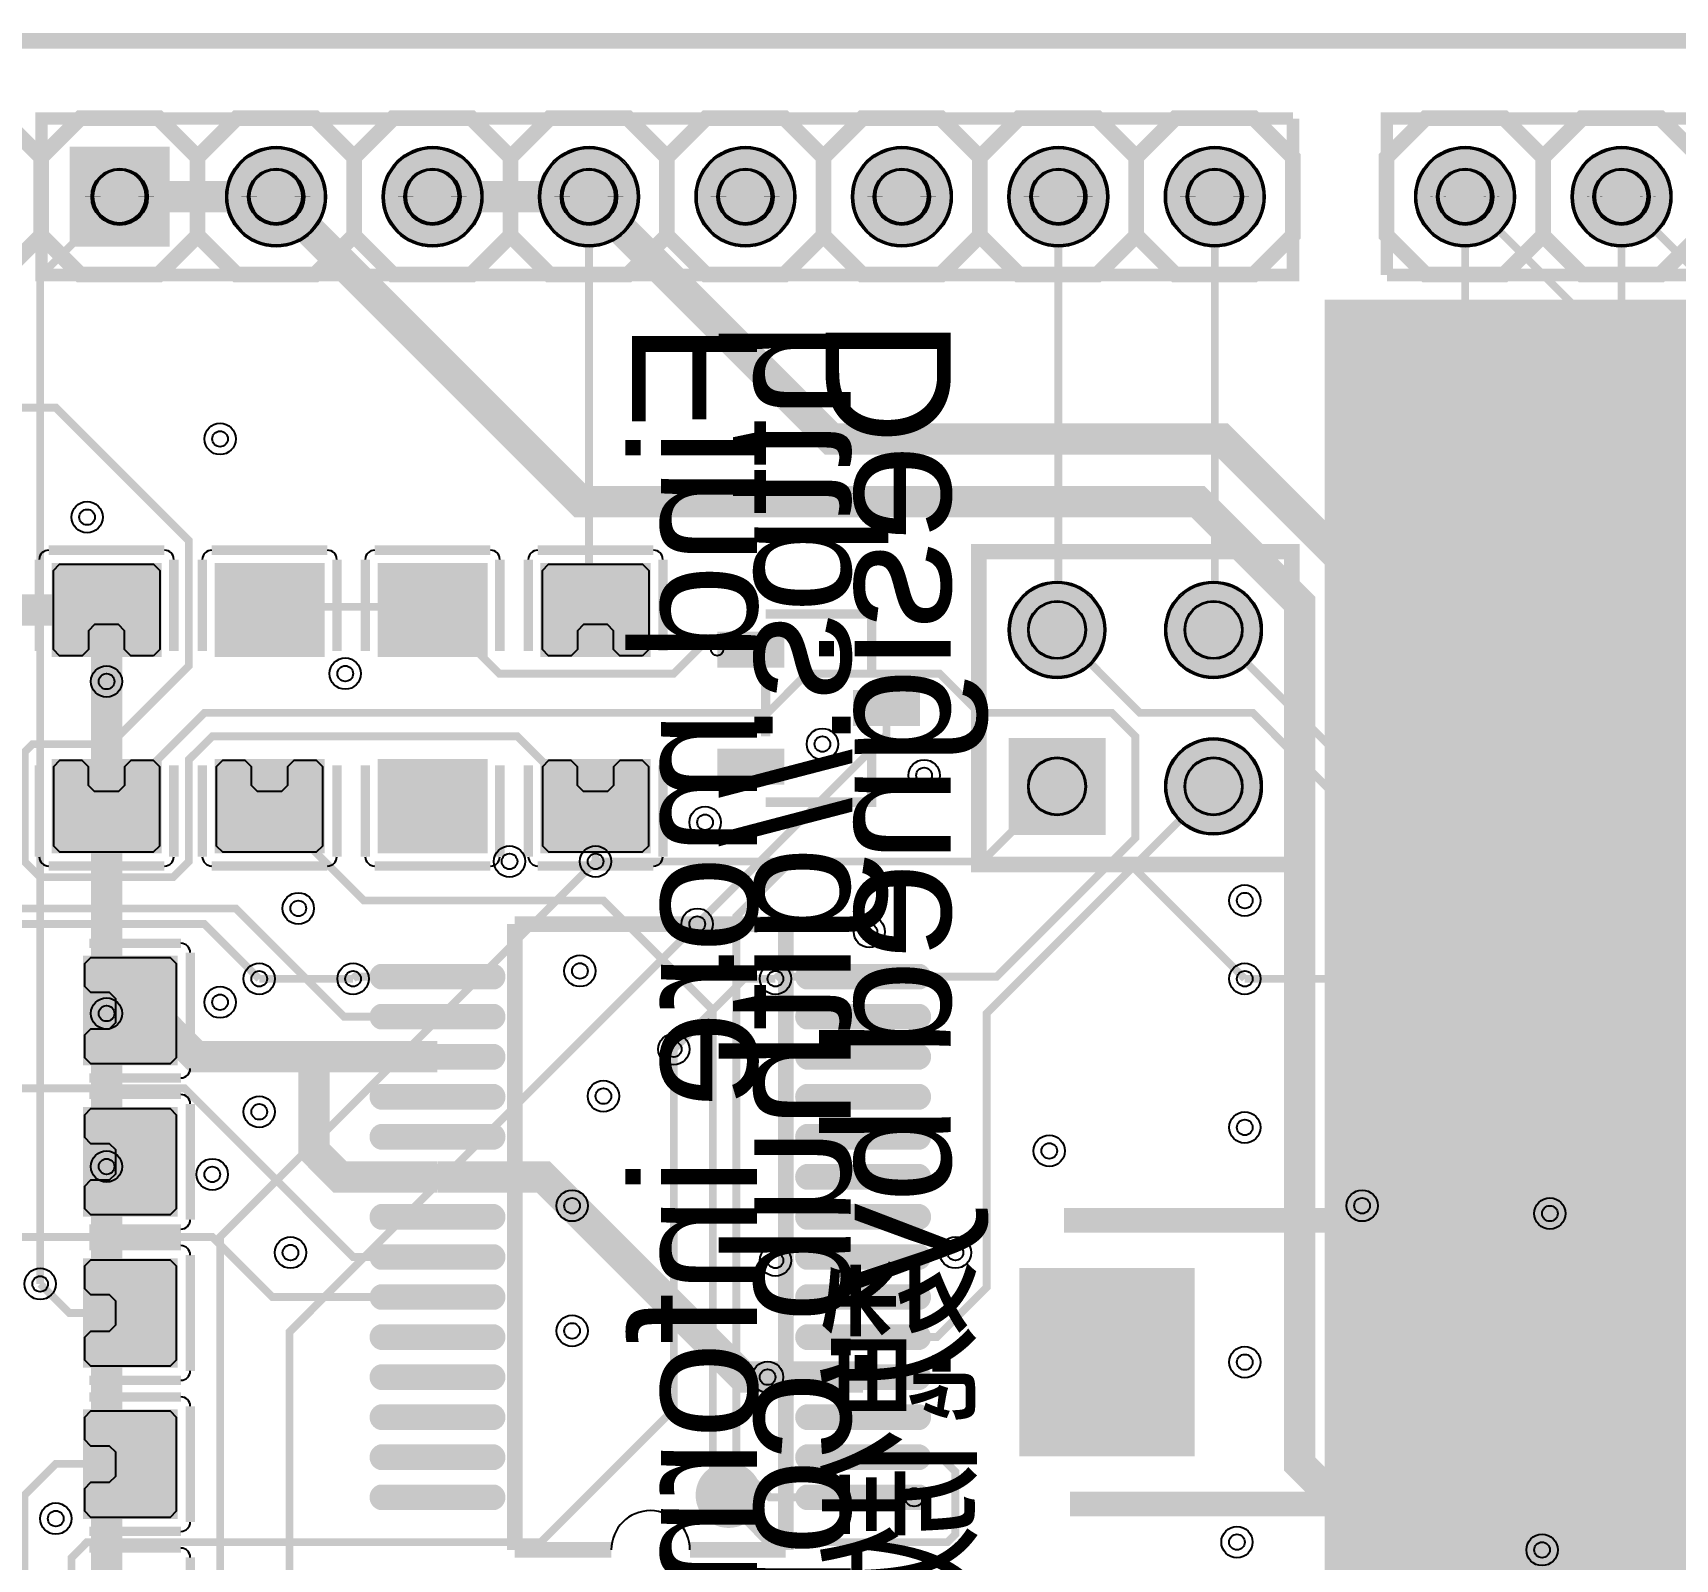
# Model space of a CAD drawing. Header units: millimetres. Extents: x -1 to 102, y -8 to 54.
# Drawn here: x 21.47 to 48.13, y 28.68 to 53.45 of the extents above; entities that cross this region are included whole.
import ezdxf

# ---------------------------------------------------------------- set-up
doc = ezdxf.new("R2010")
doc.units = ezdxf.units.MM
for name, color, linetype, true_color in [('BoardOutLine', 7, 'Continuous', 0xff00ff), ('BottomLayer', 7, 'Continuous', 0x0000ff), ('BottomSolderMaskLayer', 7, 'Continuous', 0xaa00ff), ('Document', 7, 'Continuous', 0xffffff), ('Hole', 7, 'Continuous', 0x222222), ('Multi-Layer', 7, 'Continuous', 0xc0c0c0), ('TopLayer', 7, 'Continuous', 0xff0000), ('TopPasteMaskLayer', 7, 'Continuous', 0x808080), ('TopSilkLayer', 7, 'Continuous', 0xffcc00), ('TopSolderMaskLayer', 7, 'Continuous', 0x800080)]:
    doc.layers.add(name, color=color, linetype=linetype, true_color=true_color)
doc.styles.get("Standard").update_dxf_attribs({"font": 'arial.ttf'})

msp = doc.modelspace()

# ---------------------------------------------------------------- hatches: boundary and pattern name
at = {"layer": 'BottomSilkLayer'}
msp.add_hatch(color=256, dxfattribs=at).paths.add_polyline_path([(42.443, 49.124), (91.443, 49.124), (91.443, 4.124), (42.443, 4.124), (42.443, 49.124)])
at = {"layer": 'BottomSolderMaskLayer'}
for points in [[(22.068, 51.607), (23.694, 51.607), (23.694, 49.981), (22.068, 49.981)], [(24.608, 50.794, 1), (26.234, 50.794, 1)], [(27.148, 50.794, 1), (28.774, 50.794, 1)], [(29.688, 50.794, 1), (31.314, 50.794, 1)], [(32.228, 50.794, 1), (33.854, 50.794, 1)], [(34.768, 50.794, 1), (36.394, 50.794, 1)], [(37.308, 50.794, 1), (38.934, 50.794, 1)], [(39.848, 50.794, 1), (41.474, 50.794, 1)], [(43.912, 50.794, 1), (45.538, 50.794, 1)], [(46.452, 50.794, 1), (48.078, 50.794, 1)], [(37.313, 43.763, 1), (38.887, 43.763, 1)], [(39.853, 43.763, 1), (41.427, 43.763, 1)], [(37.313, 42.011), (38.887, 42.011), (38.887, 40.436), (37.313, 40.436)], [(39.853, 41.223, 1), (41.427, 41.223, 1)]]:
    msp.add_hatch(color=256, dxfattribs=at).paths.add_polyline_path(points)
at = {"layer": 'Document'}
for points in [[(45.667, 43.722), (45.667, 43.872), (46.267, 43.872), (46.267, 43.722)], [(48.567, 43.722), (48.567, 43.872), (47.967, 43.872), (47.967, 43.722)], [(45.667, 40.848), (45.667, 40.998), (46.267, 40.998), (46.267, 40.848)], [(48.567, 40.848), (48.567, 40.998), (47.967, 40.998), (47.967, 40.848)], [(44.71, 34.027), (44.71, 33.082), (45.26, 33.082), (45.26, 34.027), (44.71, 34.027)], [(44.71, 32.727), (44.71, 31.027), (44.31, 31.027), (44.31, 32.727)], [(38.31, 32.077), (40.01, 32.077), (40.01, 31.677), (38.31, 31.677)], [(43.676, 32.122), (45.376, 32.122), (45.376, 31.722), (43.676, 31.722)], [(45.26, 29.727), (45.26, 30.672), (44.71, 30.672), (44.71, 29.727), (45.26, 29.727)]]:
    msp.add_hatch(color=256, dxfattribs=at).paths.add_polyline_path(points)
at = {"layer": 'Multi-Layer'}
for points in [[(22.093, 51.581), (23.668, 51.581), (23.668, 50.006), (22.093, 50.006)], [(24.633, 50.794, 1), (26.208, 50.794, 1)], [(27.173, 50.794, 1), (28.748, 50.794, 1)], [(29.713, 50.794, 1), (31.288, 50.794, 1)], [(32.253, 50.794, 1), (33.828, 50.794, 1)], [(34.793, 50.794, 1), (36.368, 50.794, 1)], [(37.334, 50.794, 1), (38.908, 50.794, 1)], [(39.874, 50.794, 1), (41.448, 50.794, 1)], [(43.938, 50.794, 1), (45.512, 50.794, 1)], [(46.478, 50.794, 1), (48.052, 50.794, 1)], [(37.338, 43.763, 1), (38.862, 43.763, 1)], [(39.878, 43.763, 1), (41.402, 43.763, 1)], [(37.338, 41.985), (38.862, 41.985), (38.862, 40.461), (37.338, 40.461)], [(39.878, 41.223, 1), (41.402, 41.223, 1)]]:
    msp.add_hatch(color=256, dxfattribs=at).paths.add_polyline_path(points)
at = {"layer": 'TopLayer'}
for points in [[(23.532, 43.343), (21.804, 43.343), (21.804, 44.828), (23.532, 44.828)], [(26.178, 43.343), (24.45, 43.343), (24.45, 44.828), (26.178, 44.828)], [(27.097, 43.343), (28.825, 43.343), (28.825, 44.828), (27.097, 44.828)], [(31.471, 43.343), (29.743, 43.343), (29.743, 44.828), (31.471, 44.828)], [(44.782, 44.597), (46.417, 44.597), (46.417, 42.997), (44.782, 42.997)], [(47.817, 44.597), (49.452, 44.597), (49.452, 42.997), (47.817, 42.997)], [(32.61, 43.709), (32.61, 43.177), (33.648, 43.177), (33.648, 43.709)], [(34.813, 42.759), (34.813, 42.227), (35.85, 42.227), (35.85, 42.759)], [(23.532, 41.643), (21.804, 41.643), (21.804, 40.158), (23.532, 40.158)], [(26.178, 41.643), (24.45, 41.643), (24.45, 40.158), (26.178, 40.158)], [(27.097, 41.643), (28.825, 41.643), (28.825, 40.158), (27.097, 40.158)], [(31.471, 41.643), (29.743, 41.643), (29.743, 40.158), (31.471, 40.158)], [(32.61, 41.809), (32.61, 41.277), (33.648, 41.277), (33.648, 41.809)], [(44.782, 41.723), (46.417, 41.723), (46.417, 40.123), (44.782, 40.123)], [(47.817, 41.723), (49.452, 41.723), (49.452, 40.123), (47.817, 40.123)], [(22.313, 36.719), (22.313, 38.447), (23.798, 38.447), (23.798, 36.719)], [(27.215, 37.952, -0.785398), (27.215, 38.316), (28.867, 38.316, -0.785398), (28.867, 37.952)], [(34.125, 37.952, -0.785398), (34.125, 38.316), (35.777, 38.316, -0.785398), (35.777, 37.952)], [(27.215, 37.302, -0.785398), (27.215, 37.666), (28.867, 37.666, -0.785398), (28.867, 37.302)], [(34.125, 37.302, -0.785398), (34.125, 37.666), (35.777, 37.666, -0.785398), (35.777, 37.302)], [(27.215, 36.652, -0.785398), (27.215, 37.016), (28.867, 37.016, -0.785398), (28.867, 36.652)], [(34.125, 36.652, -0.785398), (34.125, 37.016), (35.777, 37.016, -0.785398), (35.777, 36.652)], [(27.215, 36.002, -0.785398), (27.215, 36.366), (28.867, 36.366, -0.785398), (28.867, 36.002)], [(34.125, 36.002, -0.785398), (34.125, 36.366), (35.777, 36.366, -0.785398), (35.777, 36.002)], [(22.313, 34.266), (22.313, 35.994), (23.798, 35.994), (23.798, 34.266)], [(27.215, 35.352, -0.785398), (27.215, 35.716), (28.867, 35.716, -0.785398), (28.867, 35.352)], [(34.125, 35.352, -0.785398), (34.125, 35.716), (35.777, 35.716, -0.785398), (35.777, 35.352)], [(27.215, 34.702, -0.785398), (27.215, 35.066), (28.867, 35.066, -0.785398), (28.867, 34.702)], [(34.125, 34.702, -0.785398), (34.125, 35.066), (35.777, 35.066, -0.785398), (35.777, 34.702)], [(27.215, 34.052, -0.785398), (27.215, 34.416), (28.867, 34.416, -0.785398), (28.867, 34.052)], [(34.125, 34.052, -0.785398), (34.125, 34.416), (35.777, 34.416, -0.785398), (35.777, 34.052)], [(27.215, 33.402, -0.785398), (27.215, 33.766), (28.867, 33.766, -0.785398), (28.867, 33.402)], [(34.125, 33.402, -0.785398), (34.125, 33.766), (35.777, 33.766, -0.785398), (35.777, 33.402)], [(22.313, 31.812), (22.313, 33.54), (23.798, 33.54), (23.798, 31.812)], [(40.31, 30.372), (37.51, 30.372), (37.51, 33.382), (40.31, 33.382)], [(46.31, 30.372), (43.51, 30.372), (43.51, 33.382), (46.31, 33.382)], [(27.215, 32.752, -0.785398), (27.215, 33.116), (28.867, 33.116, -0.785398), (28.867, 32.752)], [(34.125, 32.752, -0.785398), (34.125, 33.116), (35.777, 33.116, -0.785398), (35.777, 32.752)], [(27.215, 32.102, -0.785398), (27.215, 32.466), (28.867, 32.466, -0.785398), (28.867, 32.102)], [(34.125, 32.102, -0.785398), (34.125, 32.466), (35.777, 32.466, -0.785398), (35.777, 32.102)], [(27.215, 31.452, -0.785398), (27.215, 31.816), (28.867, 31.816, -0.785398), (28.867, 31.452)], [(34.125, 31.452, -0.785398), (34.125, 31.816), (35.777, 31.816, -0.785398), (35.777, 31.452)], [(22.313, 29.358), (22.313, 31.086), (23.798, 31.086), (23.798, 29.358)], [(27.215, 30.802, -0.785398), (27.215, 31.166), (28.867, 31.166, -0.785398), (28.867, 30.802)], [(34.125, 30.802, -0.785398), (34.125, 31.166), (35.777, 31.166, -0.785398), (35.777, 30.802)], [(27.215, 30.152, -0.785398), (27.215, 30.516), (28.867, 30.516, -0.785398), (28.867, 30.152)], [(34.125, 30.152, -0.785398), (34.125, 30.516), (35.777, 30.516, -0.785398), (35.777, 30.152)], [(27.215, 29.502, -0.785398), (27.215, 29.866), (28.867, 29.866, -0.785398), (28.867, 29.502)], [(34.125, 29.502, -0.785398), (34.125, 29.866), (35.777, 29.866, -0.785398), (35.777, 29.502)]]:
    msp.add_hatch(color=256, dxfattribs=at).paths.add_polyline_path(points)
at = {"layer": 'TopPasteMaskLayer'}
for points in [[(26.078, 43.343), (25.708, 43.343), (25.608, 43.443), (25.608, 43.748), (25.508, 43.848), (25.12, 43.848), (25.02, 43.748), (25.02, 43.443), (24.92, 43.343), (24.55, 43.343), (24.45, 43.443), (24.45, 44.728), (24.55, 44.828), (26.078, 44.828), (26.178, 44.728), (26.178, 43.443)], [(27.197, 43.343), (27.567, 43.343), (27.667, 43.443), (27.667, 43.748), (27.767, 43.848), (28.154, 43.848), (28.254, 43.748), (28.254, 43.443), (28.354, 43.343), (28.725, 43.343), (28.825, 43.443), (28.825, 44.728), (28.725, 44.828), (27.197, 44.828), (27.097, 44.728), (27.097, 43.443)], [(46.417, 43.097), (46.417, 43.467), (46.317, 43.567), (45.961, 43.567), (45.861, 43.667), (45.861, 43.926), (45.961, 44.026), (46.317, 44.026), (46.417, 44.126), (46.417, 44.497), (46.317, 44.597), (44.882, 44.597), (44.782, 44.497), (44.782, 43.097), (44.882, 42.997), (46.317, 42.997)], [(47.817, 44.497), (47.817, 44.126), (47.917, 44.026), (48.273, 44.026), (48.373, 43.926), (48.373, 43.667), (48.273, 43.567), (47.917, 43.567), (47.817, 43.467), (47.817, 43.097), (47.917, 42.997), (49.352, 42.997), (49.452, 43.097), (49.452, 44.497), (49.352, 44.597), (47.917, 44.597)], [(32.61, 43.709), (32.61, 43.177), (33.648, 43.177), (33.648, 43.709)], [(34.813, 42.759), (34.813, 42.227), (35.85, 42.227), (35.85, 42.759)], [(27.197, 41.643), (27.567, 41.643), (27.667, 41.543), (27.667, 41.238), (27.767, 41.138), (28.154, 41.138), (28.254, 41.238), (28.254, 41.543), (28.354, 41.643), (28.725, 41.643), (28.825, 41.543), (28.825, 40.258), (28.725, 40.158), (27.197, 40.158), (27.097, 40.258), (27.097, 41.543)], [(32.61, 41.809), (32.61, 41.277), (33.648, 41.277), (33.648, 41.809)], [(46.417, 40.223), (46.417, 40.593), (46.317, 40.693), (45.961, 40.693), (45.861, 40.793), (45.861, 41.052), (45.961, 41.152), (46.317, 41.152), (46.417, 41.252), (46.417, 41.623), (46.317, 41.723), (44.882, 41.723), (44.782, 41.623), (44.782, 40.223), (44.882, 40.123), (46.317, 40.123)], [(47.817, 41.623), (47.817, 41.252), (47.917, 41.152), (48.273, 41.152), (48.373, 41.052), (48.373, 40.793), (48.273, 40.693), (47.917, 40.693), (47.817, 40.593), (47.817, 40.223), (47.917, 40.123), (49.352, 40.123), (49.452, 40.223), (49.452, 41.623), (49.352, 41.723), (47.917, 41.723)], [(27.215, 37.952, -0.785398), (27.215, 38.316), (28.867, 38.316, -0.785398), (28.867, 37.952)], [(34.125, 37.952, -0.785398), (34.125, 38.316), (35.777, 38.316, -0.785398), (35.777, 37.952)], [(27.215, 37.302, -0.785398), (27.215, 37.666), (28.867, 37.666, -0.785398), (28.867, 37.302)], [(34.125, 37.302, -0.785398), (34.125, 37.666), (35.777, 37.666, -0.785398), (35.777, 37.302)], [(27.215, 36.652, -0.785398), (27.215, 37.016), (28.867, 37.016, -0.785398), (28.867, 36.652)], [(34.125, 36.652, -0.785398), (34.125, 37.016), (35.777, 37.016, -0.785398), (35.777, 36.652)], [(27.215, 36.002, -0.785398), (27.215, 36.366), (28.867, 36.366, -0.785398), (28.867, 36.002)], [(34.125, 36.002, -0.785398), (34.125, 36.366), (35.777, 36.366, -0.785398), (35.777, 36.002)], [(27.215, 35.352, -0.785398), (27.215, 35.716), (28.867, 35.716, -0.785398), (28.867, 35.352)], [(34.125, 35.352, -0.785398), (34.125, 35.716), (35.777, 35.716, -0.785398), (35.777, 35.352)], [(27.215, 34.702, -0.785398), (27.215, 35.066), (28.867, 35.066, -0.785398), (28.867, 34.702)], [(34.125, 34.702, -0.785398), (34.125, 35.066), (35.777, 35.066, -0.785398), (35.777, 34.702)], [(27.215, 34.052, -0.785398), (27.215, 34.416), (28.867, 34.416, -0.785398), (28.867, 34.052)], [(34.125, 34.052, -0.785398), (34.125, 34.416), (35.777, 34.416, -0.785398), (35.777, 34.052)], [(27.215, 33.402, -0.785398), (27.215, 33.766), (28.867, 33.766, -0.785398), (28.867, 33.402)], [(34.125, 33.402, -0.785398), (34.125, 33.766), (35.777, 33.766, -0.785398), (35.777, 33.402)], [(40.31, 30.372), (37.51, 30.372), (37.51, 33.382), (40.31, 33.382)], [(46.31, 30.372), (43.51, 30.372), (43.51, 33.382), (46.31, 33.382)], [(27.215, 32.752, -0.785398), (27.215, 33.116), (28.867, 33.116, -0.785398), (28.867, 32.752)], [(34.125, 32.752, -0.785398), (34.125, 33.116), (35.777, 33.116, -0.785398), (35.777, 32.752)], [(27.215, 32.102, -0.785398), (27.215, 32.466), (28.867, 32.466, -0.785398), (28.867, 32.102)], [(34.125, 32.102, -0.785398), (34.125, 32.466), (35.777, 32.466, -0.785398), (35.777, 32.102)], [(27.215, 31.452, -0.785398), (27.215, 31.816), (28.867, 31.816, -0.785398), (28.867, 31.452)], [(34.125, 31.452, -0.785398), (34.125, 31.816), (35.777, 31.816, -0.785398), (35.777, 31.452)], [(27.215, 30.802, -0.785398), (27.215, 31.166), (28.867, 31.166, -0.785398), (28.867, 30.802)], [(34.125, 30.802, -0.785398), (34.125, 31.166), (35.777, 31.166, -0.785398), (35.777, 30.802)], [(27.215, 30.152, -0.785398), (27.215, 30.516), (28.867, 30.516, -0.785398), (28.867, 30.152)], [(34.125, 30.152, -0.785398), (34.125, 30.516), (35.777, 30.516, -0.785398), (35.777, 30.152)], [(27.215, 29.502, -0.785398), (27.215, 29.866), (28.867, 29.866, -0.785398), (28.867, 29.502)], [(34.125, 29.502, -0.785398), (34.125, 29.866), (35.777, 29.866, -0.785398), (35.777, 29.502)]]:
    msp.add_hatch(color=256, dxfattribs=at).paths.add_polyline_path(points)
at = {"layer": 'TopSilkLayer'}
for points in [[(44.283, 43.035), (44.283, 44.538), (44.131, 44.538), (44.131, 43.035)], [(44.283, 40.162), (44.283, 41.664), (44.131, 41.664), (44.131, 40.162)], [(44.708, 34.177), (44.708, 33.442), (45.258, 33.442), (45.258, 34.162), (45.243, 34.177), (45.088, 34.177)], [(32.766, 29.187), (32.733, 29.188), (32.7, 29.191), (32.668, 29.196), (32.636, 29.202), (32.604, 29.211), (32.573, 29.222), (32.543, 29.235), (32.513, 29.249), (32.485, 29.265), (32.457, 29.283), (32.431, 29.303), (32.406, 29.324), (32.382, 29.347), (32.36, 29.371), (32.34, 29.397), (32.32, 29.424), (32.303, 29.452), (32.288, 29.48), (32.274, 29.51), (32.262, 29.541), (32.252, 29.572), (32.244, 29.604), (32.238, 29.636), (32.234, 29.669), (32.232, 29.702), (32.232, 29.734), (32.234, 29.767), (32.238, 29.8), (32.244, 29.832), (32.252, 29.864), (32.262, 29.895), (32.274, 29.926), (32.288, 29.956), (32.303, 29.985), (32.32, 30.013), (32.34, 30.039), (32.36, 30.065), (32.382, 30.089), (32.406, 30.112), (32.431, 30.133), (32.457, 30.153), (32.485, 30.171), (32.513, 30.187), (32.543, 30.202), (32.573, 30.214), (32.604, 30.225), (32.636, 30.234), (32.668, 30.241), (32.7, 30.245), (32.733, 30.248), (32.766, 30.249), (32.799, 30.248), (32.832, 30.245), (32.864, 30.241), (32.896, 30.234), (32.928, 30.225), (32.959, 30.214), (32.989, 30.202), (33.019, 30.187), (33.047, 30.171), (33.075, 30.153), (33.101, 30.133), (33.126, 30.112), (33.15, 30.089), (33.172, 30.065), (33.193, 30.039), (33.212, 30.013), (33.229, 29.985), (33.245, 29.956), (33.258, 29.926), (33.27, 29.895), (33.28, 29.864), (33.288, 29.832), (33.294, 29.8), (33.298, 29.767), (33.3, 29.734), (33.3, 29.702), (33.298, 29.669), (33.294, 29.636), (33.288, 29.604), (33.28, 29.572), (33.27, 29.541), (33.258, 29.51), (33.245, 29.48), (33.229, 29.452), (33.212, 29.424), (33.193, 29.397), (33.172, 29.371), (33.15, 29.347), (33.126, 29.324), (33.101, 29.303), (33.075, 29.283), (33.047, 29.265), (33.019, 29.249), (32.989, 29.235), (32.959, 29.222), (32.928, 29.211), (32.896, 29.202), (32.864, 29.196), (32.832, 29.191), (32.799, 29.188), (32.766, 29.187)], [(45.258, 29.577), (45.258, 30.312), (44.708, 30.312), (44.708, 29.592), (44.723, 29.577), (44.878, 29.577)]]:
    msp.add_hatch(color=256, dxfattribs=at).paths.add_polyline_path(points)
at = {"layer": 'TopSolderMaskLayer'}
for points in [[(22.068, 51.607), (23.694, 51.607), (23.694, 49.981), (22.068, 49.981)], [(24.608, 50.794, 1), (26.234, 50.794, 1)], [(27.148, 50.794, 1), (28.774, 50.794, 1)], [(29.688, 50.794, 1), (31.314, 50.794, 1)], [(32.228, 50.794, 1), (33.854, 50.794, 1)], [(34.768, 50.794, 1), (36.394, 50.794, 1)], [(37.308, 50.794, 1), (38.934, 50.794, 1)], [(39.848, 50.794, 1), (41.474, 50.794, 1)], [(43.912, 50.794, 1), (45.538, 50.794, 1)], [(46.452, 50.794, 1), (48.078, 50.794, 1)], [(23.561, 43.322), (21.774, 43.322), (21.774, 44.85), (23.561, 44.85)], [(26.208, 43.322), (24.421, 43.322), (24.421, 44.85), (26.208, 44.85)], [(27.067, 43.322), (28.854, 43.322), (28.854, 44.85), (27.067, 44.85)], [(31.501, 43.322), (29.713, 43.322), (29.713, 44.85), (31.501, 44.85)], [(37.313, 43.763, 1), (38.887, 43.763, 1)], [(39.853, 43.763, 1), (41.427, 43.763, 1)], [(44.757, 44.622), (46.442, 44.622), (46.442, 42.971), (44.757, 42.971)], [(47.791, 44.622), (49.477, 44.622), (49.477, 42.971), (47.791, 42.971)], [(32.585, 43.735), (32.585, 43.152), (33.673, 43.152), (33.673, 43.735)], [(34.787, 42.785), (34.787, 42.202), (35.876, 42.202), (35.876, 42.785)], [(37.313, 42.011), (38.887, 42.011), (38.887, 40.436), (37.313, 40.436)], [(39.853, 41.223, 1), (41.427, 41.223, 1)], [(23.561, 41.665), (21.774, 41.665), (21.774, 40.137), (23.561, 40.137)], [(26.208, 41.665), (24.421, 41.665), (24.421, 40.137), (26.208, 40.137)], [(27.067, 41.665), (28.854, 41.665), (28.854, 40.137), (27.067, 40.137)], [(31.501, 41.665), (29.713, 41.665), (29.713, 40.137), (31.501, 40.137)], [(32.585, 41.835), (32.585, 41.252), (33.673, 41.252), (33.673, 41.835)], [(44.757, 41.748), (46.443, 41.748), (46.443, 40.097), (44.757, 40.097)], [(47.792, 41.748), (49.477, 41.748), (49.477, 40.097), (47.792, 40.097)], [(22.288, 36.694), (22.288, 38.473), (23.823, 38.473), (23.823, 36.694)], [(27.1, 37.927, -0.785398), (27.1, 38.342), (28.982, 38.342, -0.785398), (28.982, 37.927)], [(34.01, 37.927, -0.785398), (34.01, 38.342), (35.892, 38.342, -0.785398), (35.892, 37.927)], [(27.1, 37.277, -0.785398), (27.1, 37.692), (28.982, 37.692, -0.785398), (28.982, 37.277)], [(34.01, 37.277, -0.785398), (34.01, 37.692), (35.892, 37.692, -0.785398), (35.892, 37.277)], [(27.1, 36.627, -0.785398), (27.1, 37.042), (28.982, 37.042, -0.785398), (28.982, 36.627)], [(34.01, 36.627, -0.785398), (34.01, 37.042), (35.892, 37.042, -0.785398), (35.892, 36.627)], [(27.1, 35.977, -0.785398), (27.1, 36.392), (28.982, 36.392, -0.785398), (28.982, 35.977)], [(34.01, 35.977, -0.785398), (34.01, 36.392), (35.892, 36.392, -0.785398), (35.892, 35.977)], [(22.288, 34.24), (22.288, 36.019), (23.823, 36.019), (23.823, 34.24)], [(27.1, 35.327, -0.785398), (27.1, 35.742), (28.982, 35.742, -0.785398), (28.982, 35.327)], [(34.01, 35.327, -0.785398), (34.01, 35.742), (35.892, 35.742, -0.785398), (35.892, 35.327)], [(27.1, 34.677, -0.785398), (27.1, 35.092), (28.982, 35.092, -0.785398), (28.982, 34.677)], [(34.01, 34.677, -0.785398), (34.01, 35.092), (35.892, 35.092, -0.785398), (35.892, 34.677)], [(27.1, 34.027, -0.785398), (27.1, 34.442), (28.982, 34.442, -0.785398), (28.982, 34.027)], [(34.01, 34.027, -0.785398), (34.01, 34.442), (35.892, 34.442, -0.785398), (35.892, 34.027)], [(27.1, 33.377, -0.785398), (27.1, 33.792), (28.982, 33.792, -0.785398), (28.982, 33.377)], [(34.01, 33.377, -0.785398), (34.01, 33.792), (35.892, 33.792, -0.785398), (35.892, 33.377)], [(22.288, 31.786), (22.288, 33.565), (23.823, 33.565), (23.823, 31.786)], [(40.336, 30.347), (37.485, 30.347), (37.485, 33.407), (40.336, 33.407)], [(46.336, 30.347), (43.485, 30.347), (43.485, 33.407), (46.336, 33.407)], [(27.1, 32.727, -0.785398), (27.1, 33.141), (28.982, 33.141, -0.785398), (28.982, 32.727)], [(34.01, 32.727, -0.785398), (34.01, 33.141), (35.892, 33.141, -0.785398), (35.892, 32.727)], [(27.1, 32.077, -0.785398), (27.1, 32.491), (28.982, 32.491, -0.785398), (28.982, 32.077)], [(34.01, 32.077, -0.785398), (34.01, 32.491), (35.892, 32.491, -0.785398), (35.892, 32.077)], [(27.1, 31.427, -0.785398), (27.1, 31.841), (28.982, 31.841, -0.785398), (28.982, 31.427)], [(34.01, 31.427, -0.785398), (34.01, 31.841), (35.892, 31.841, -0.785398), (35.892, 31.427)], [(22.288, 29.332), (22.288, 31.111), (23.823, 31.111), (23.823, 29.332)], [(27.1, 30.777, -0.785398), (27.1, 31.191), (28.982, 31.191, -0.785398), (28.982, 30.777)], [(34.01, 30.777, -0.785398), (34.01, 31.191), (35.892, 31.191, -0.785398), (35.892, 30.777)], [(27.1, 30.127, -0.785398), (27.1, 30.541), (28.982, 30.541, -0.785398), (28.982, 30.127)], [(34.01, 30.127, -0.785398), (34.01, 30.541), (35.892, 30.541, -0.785398), (35.892, 30.127)], [(27.1, 29.477, -0.785398), (27.1, 29.891), (28.982, 29.891, -0.785398), (28.982, 29.477)], [(34.01, 29.477, -0.785398), (34.01, 29.891), (35.892, 29.891, -0.785398), (35.892, 29.477)]]:
    msp.add_hatch(color=256, dxfattribs=at).paths.add_polyline_path(points)

# ---------------------------------------------------------------- linework, layer by layer
at = {"layer": 'BoardOutLine', "const_width": 0.254}
msp.add_lwpolyline([(-0.026, 53.327), (96.51, 53.327), (98.034, 51.803), (98.034, 40.373), (99.716, 38.729)], dxfattribs=at)
at = {"layer": 'BottomLayer'}
for points, const_width in [([(22.881, 50.794), (25.421, 50.794)], 0.508), ([(43.943, 28.32), (42.038, 30.225), (42.038, 44.195), (40.387, 45.846), (30.369, 45.846), (25.421, 50.794)], 0.508), ([(27.961, 50.794), (30.501, 50.794)], 0.508), ([(30.501, 50.794), (34.432, 46.863), (40.767, 46.863), (43.053, 44.577), (43.053, 34.417)], 0.508), ([(16.256, 14.986), (19.304, 14.986), (22.352, 11.938), (38.862, 11.938), (44.725, 17.801), (44.725, 50.794)], 0.127), ([(47.265, 50.794), (47.265, 19.326), (39.371, 11.429), (22.226, 11.429), (20.445, 13.209), (18.543, 13.209), (17.019, 11.683)], 0.127), ([(21.59, 33.147), (21.59, 49.503), (22.881, 50.794)], 0.127), ([(22.668, 42.926), (22.668, 37.537)], 0.508), ([(24.511, 26.924), (24.511, 33.909), (30.607, 40.005)], 0.127), ([(41.148, 38.1), (39.243, 40.005), (30.607, 40.005)], 0.127), ([(32.258, 38.989), (25.638, 32.367), (25.638, 21.684), (24.639, 20.684), (24.638, 17.145)], 0.127), ([(25.146, 38.1), (25.146, 38.1), (26.67, 38.1)], 0.127), ([(31.877, 36.957), (33.02, 38.1), (33.528, 38.1)], 0.127), ([(22.668, 37.537), (22.668, 35.052)], 0.508), ([(22.668, 35.052), (22.668, 26.609), (24.003, 25.273)], 0.508), ([(33.401, 31.634), (33.009, 31.634), (30.226, 34.417)], 0.508)]:
    msp.add_lwpolyline(points, dxfattribs=dict(at, const_width=const_width))
at = {"layer": 'BottomSolderMaskLayer'}
for centre, radius in [((25.421, 50.794), 0.813), ((27.961, 50.794), 0.813), ((30.501, 50.794), 0.813), ((33.041, 50.794), 0.813), ((35.581, 50.794), 0.813), ((38.121, 50.794), 0.813), ((40.661, 50.794), 0.813), ((44.725, 50.794), 0.813), ((47.265, 50.794), 0.813), ((22.881, 50.794), 0.459), ((25.421, 50.794), 0.459), ((27.961, 50.794), 0.459), ((30.501, 50.794), 0.459), ((33.041, 50.794), 0.459), ((35.581, 50.794), 0.459), ((38.121, 50.794), 0.459), ((40.661, 50.794), 0.459), ((44.725, 50.794), 0.459), ((47.265, 50.794), 0.459), ((38.1, 43.763), 0.787), ((40.64, 43.763), 0.787), ((38.1, 43.763), 0.472), ((40.64, 43.763), 0.472), ((40.64, 41.223), 0.787), ((38.1, 41.223), 0.472), ((40.64, 41.223), 0.472)]:
    msp.add_circle(centre, radius, dxfattribs=at)
at = {"layer": 'Document', "const_width": 0.254}
for points in [[(20.971, 52.07), (21.606, 51.435), (22.241, 52.07), (23.511, 52.07), (24.146, 51.435), (24.781, 52.07), (26.051, 52.07), (26.686, 51.435), (27.321, 52.07), (28.591, 52.07), (29.226, 51.435), (29.861, 52.07), (31.131, 52.07), (31.766, 51.435), (32.401, 52.07), (33.671, 52.07), (34.306, 51.435), (34.941, 52.07), (36.211, 52.07), (36.846, 51.435), (37.481, 52.07), (38.751, 52.07), (39.386, 51.435), (39.386, 50.165), (38.751, 49.53), (37.481, 49.53), (36.846, 50.165), (36.846, 51.435)], [(39.386, 51.435), (40.021, 52.07), (41.291, 52.07), (41.926, 51.435), (41.926, 50.165), (41.291, 49.53), (40.021, 49.53), (39.386, 50.165)], [(45.99, 50.165), (45.355, 49.53), (44.085, 49.53), (43.45, 50.165), (43.45, 51.435), (44.085, 52.07), (45.355, 52.07), (45.99, 51.435)], [(48.53, 50.165), (47.895, 49.53), (46.625, 49.53), (45.99, 50.165), (45.99, 51.435), (46.625, 52.07), (47.895, 52.07), (48.53, 51.435)], [(21.606, 51.435), (21.606, 50.165)], [(24.146, 51.435), (24.146, 50.165)], [(26.686, 51.435), (26.686, 50.165)], [(29.226, 51.435), (29.226, 50.165)], [(31.766, 51.435), (31.766, 50.165)], [(34.306, 51.435), (34.306, 50.165)], [(36.846, 50.165), (36.211, 49.53), (34.941, 49.53), (34.306, 50.165), (33.671, 49.53), (32.401, 49.53), (31.766, 50.165), (31.131, 49.53), (29.861, 49.53), (29.226, 50.165), (28.591, 49.53), (27.321, 49.53), (26.686, 50.165), (26.051, 49.53), (24.781, 49.53), (24.146, 50.165), (23.511, 49.53), (22.241, 49.53), (21.606, 50.165), (20.971, 49.53)]]:
    msp.add_lwpolyline(points, dxfattribs=at)
for points in [[(22.444, 50.803), (22.444, 50.797), (22.444, 50.803)], [(22.444, 50.803), (22.444, 50.797), (22.444, 50.803)], [(22.451, 50.803), (22.451, 50.798), (22.451, 50.803)], [(23.301, 50.803), (23.301, 50.798), (23.301, 50.803)], [(23.309, 50.803), (23.309, 50.797), (23.309, 50.803)], [(23.309, 50.803), (23.309, 50.797), (23.309, 50.803)], [(24.984, 50.803), (24.984, 50.797), (24.984, 50.803)], [(24.984, 50.803), (24.984, 50.797), (24.984, 50.803)], [(24.991, 50.803), (24.991, 50.798), (24.991, 50.803)], [(25.841, 50.803), (25.841, 50.798), (25.841, 50.803)], [(25.849, 50.803), (25.849, 50.797), (25.849, 50.803)], [(25.849, 50.803), (25.849, 50.797), (25.849, 50.803)], [(27.524, 50.803), (27.524, 50.797), (27.524, 50.803)], [(27.524, 50.803), (27.524, 50.797), (27.524, 50.803)], [(27.531, 50.803), (27.531, 50.798), (27.531, 50.803)], [(28.381, 50.803), (28.381, 50.798), (28.381, 50.803)], [(28.389, 50.803), (28.389, 50.797), (28.389, 50.803)], [(28.389, 50.803), (28.389, 50.797), (28.389, 50.803)], [(30.064, 50.803), (30.064, 50.797), (30.064, 50.803)], [(30.064, 50.803), (30.064, 50.797), (30.064, 50.803)], [(30.071, 50.803), (30.071, 50.798), (30.071, 50.803)], [(30.921, 50.803), (30.921, 50.798), (30.921, 50.803)], [(30.929, 50.803), (30.929, 50.797), (30.929, 50.803)], [(30.929, 50.803), (30.929, 50.797), (30.929, 50.803)], [(32.604, 50.803), (32.604, 50.797), (32.604, 50.803)], [(32.604, 50.803), (32.604, 50.797), (32.604, 50.803)], [(32.611, 50.803), (32.611, 50.798), (32.611, 50.803)], [(33.461, 50.803), (33.461, 50.798), (33.461, 50.803)], [(33.469, 50.803), (33.469, 50.797), (33.469, 50.803)], [(33.469, 50.803), (33.469, 50.797), (33.469, 50.803)], [(35.144, 50.803), (35.144, 50.797), (35.144, 50.803)], [(35.144, 50.803), (35.144, 50.797), (35.144, 50.803)], [(35.151, 50.803), (35.151, 50.798), (35.151, 50.803)], [(36.001, 50.803), (36.001, 50.798), (36.001, 50.803)], [(36.009, 50.803), (36.009, 50.797), (36.009, 50.803)], [(36.009, 50.803), (36.009, 50.797), (36.009, 50.803)], [(37.684, 50.803), (37.684, 50.797), (37.684, 50.803)], [(37.684, 50.803), (37.684, 50.797), (37.684, 50.803)], [(37.691, 50.803), (37.691, 50.798), (37.691, 50.803)], [(38.541, 50.803), (38.541, 50.798), (38.541, 50.803)], [(38.549, 50.803), (38.549, 50.797), (38.549, 50.803)], [(38.549, 50.803), (38.549, 50.797), (38.549, 50.803)], [(40.224, 50.803), (40.224, 50.797), (40.224, 50.803)], [(40.224, 50.803), (40.224, 50.797), (40.224, 50.803)], [(40.231, 50.803), (40.231, 50.798), (40.231, 50.803)], [(41.081, 50.803), (41.081, 50.798), (41.081, 50.803)], [(41.089, 50.803), (41.089, 50.797), (41.089, 50.803)], [(41.089, 50.803), (41.089, 50.797), (41.089, 50.803)], [(44.288, 50.797), (44.288, 50.803), (44.288, 50.797)], [(44.288, 50.797), (44.288, 50.803), (44.288, 50.797)], [(44.295, 50.798), (44.295, 50.803), (44.295, 50.798)], [(45.145, 50.798), (45.145, 50.803), (45.145, 50.798)], [(45.153, 50.797), (45.153, 50.803), (45.153, 50.797)], [(45.153, 50.797), (45.153, 50.803), (45.153, 50.797)], [(46.828, 50.797), (46.828, 50.803), (46.828, 50.797)], [(46.828, 50.797), (46.828, 50.803), (46.828, 50.797)], [(46.835, 50.798), (46.835, 50.803), (46.835, 50.798)], [(47.685, 50.798), (47.685, 50.803), (47.685, 50.798)], [(47.693, 50.797), (47.693, 50.803), (47.693, 50.797)], [(47.693, 50.797), (47.693, 50.803), (47.693, 50.797)]]:
    msp.add_lwpolyline(points, close=True, dxfattribs=at)
at = {"layer": 'Document'}
for centre, radius in [((32.58, 43.443), 0.1), ((35.781, 29.684), 0.15)]:
    msp.add_circle(centre, radius, dxfattribs=at)
for centre, radius, start, end in [((22.876, 50.803), 0.433, 360, 180), ((22.876, 50.803), 0.433, 360, 180), ((22.876, 50.803), 0.425, 360, 180), ((25.416, 50.803), 0.433, 360, 180), ((25.416, 50.803), 0.433, 360, 180), ((25.416, 50.803), 0.425, 360, 180), ((27.956, 50.803), 0.433, 360, 180), ((27.956, 50.803), 0.433, 360, 180), ((27.956, 50.803), 0.425, 360, 180), ((30.496, 50.803), 0.433, 360, 180), ((30.496, 50.803), 0.433, 360, 180), ((30.496, 50.803), 0.425, 360, 180), ((33.036, 50.803), 0.433, 360, 180), ((33.036, 50.803), 0.433, 360, 180), ((33.036, 50.803), 0.425, 360, 180), ((35.576, 50.803), 0.433, 360, 180), ((35.576, 50.803), 0.433, 360, 180), ((35.576, 50.803), 0.425, 360, 180), ((38.116, 50.803), 0.433, 360, 180), ((38.116, 50.803), 0.433, 360, 180), ((38.116, 50.803), 0.425, 360, 180), ((40.656, 50.803), 0.433, 360, 180), ((40.656, 50.803), 0.433, 360, 180), ((40.656, 50.803), 0.425, 360, 180), ((44.72, 50.803), 0.433, 360, 180), ((44.72, 50.803), 0.433, 360, 180), ((44.72, 50.803), 0.425, 360, 180), ((47.26, 50.803), 0.433, 360, 180), ((47.26, 50.803), 0.433, 360, 180), ((47.26, 50.803), 0.425, 360, 180), ((22.876, 50.797), 0.433, 180, 0), ((22.876, 50.797), 0.433, 180, 0), ((22.876, 50.798), 0.425, 180, 0), ((25.416, 50.797), 0.433, 180, 0), ((25.416, 50.797), 0.433, 180, 0), ((25.416, 50.798), 0.425, 180, 0), ((27.956, 50.797), 0.433, 180, 0), ((27.956, 50.797), 0.433, 180, 0), ((27.956, 50.798), 0.425, 180, 0), ((30.496, 50.797), 0.433, 180, 0), ((30.496, 50.797), 0.433, 180, 0), ((30.496, 50.798), 0.425, 180, 0), ((33.036, 50.797), 0.433, 180, 0), ((33.036, 50.797), 0.433, 180, 0), ((33.036, 50.798), 0.425, 180, 0), ((35.576, 50.797), 0.433, 180, 0), ((35.576, 50.797), 0.433, 180, 0), ((35.576, 50.798), 0.425, 180, 0), ((38.116, 50.797), 0.433, 180, 0), ((38.116, 50.797), 0.433, 180, 0), ((38.116, 50.798), 0.425, 180, 0), ((40.656, 50.797), 0.433, 180, 0), ((40.656, 50.797), 0.433, 180, 0), ((40.656, 50.798), 0.425, 180, 0), ((44.72, 50.797), 0.433, 180, 0), ((44.72, 50.797), 0.433, 180, 0), ((44.72, 50.798), 0.425, 180, 0), ((47.26, 50.797), 0.433, 180, 0), ((47.26, 50.797), 0.433, 180, 0), ((47.26, 50.798), 0.425, 180, 0)]:
    msp.add_arc(centre, radius, start, end, dxfattribs=at)
at = {"layer": 'Hole'}
for centre in [(24.511, 46.863), (22.352, 45.593), (22.668, 42.926), (26.543, 43.053), (34.29, 41.91), (35.941, 41.402), (32.385, 40.64), (29.21, 40.005), (30.607, 40.005), (41.148, 39.37), (25.781, 39.243), (32.258, 38.989), (35.052, 38.862), (25.146, 38.1), (26.67, 38.1), (30.353, 38.227), (33.528, 38.1), (41.148, 38.1), (22.668, 37.537), (24.511, 37.719), (31.877, 36.957), (30.734, 36.195), (25.146, 35.941), (41.148, 35.687), (37.973, 35.306), (22.668, 35.052), (24.384, 34.925), (30.226, 34.417), (43.053, 34.417), (46.101, 34.29), (25.654, 33.655), (33.528, 33.528), (36.449, 33.655), (21.59, 33.147), (30.226, 32.385), (41.148, 31.877), (33.401, 31.634), (21.844, 29.337), (41.021, 28.956), (45.974, 28.829)]:
    msp.add_circle(centre, 0.127, dxfattribs=at)
at = {"layer": 'Multi-Layer'}
for centre, radius in [((25.421, 50.794), 0.787), ((27.961, 50.794), 0.787), ((30.501, 50.794), 0.787), ((33.041, 50.794), 0.787), ((35.581, 50.794), 0.787), ((38.121, 50.794), 0.787), ((40.661, 50.794), 0.787), ((44.725, 50.794), 0.787), ((47.265, 50.794), 0.787), ((22.881, 50.794), 0.445), ((25.421, 50.794), 0.445), ((27.961, 50.794), 0.445), ((30.501, 50.794), 0.445), ((33.041, 50.794), 0.445), ((35.581, 50.794), 0.445), ((38.121, 50.794), 0.445), ((40.661, 50.794), 0.445), ((44.725, 50.794), 0.445), ((47.265, 50.794), 0.445), ((24.511, 46.863), 0.254), ((22.352, 45.593), 0.254), ((38.1, 43.763), 0.762), ((40.64, 43.763), 0.762), ((38.1, 43.763), 0.457), ((40.64, 43.763), 0.457), ((26.543, 43.053), 0.254), ((22.668, 42.926), 0.254), ((34.29, 41.91), 0.254), ((40.64, 41.223), 0.762), ((35.941, 41.402), 0.254), ((38.1, 41.223), 0.457), ((40.64, 41.223), 0.457), ((32.385, 40.64), 0.254), ((29.21, 40.005), 0.254), ((30.607, 40.005), 0.254), ((25.781, 39.243), 0.254), ((41.148, 39.37), 0.254), ((32.258, 38.989), 0.254), ((35.052, 38.862), 0.254), ((30.353, 38.227), 0.254), ((25.146, 38.1), 0.254), ((26.67, 38.1), 0.254), ((33.528, 38.1), 0.254), ((41.148, 38.1), 0.254), ((24.511, 37.719), 0.254), ((22.668, 37.537), 0.254), ((31.877, 36.957), 0.254), ((30.734, 36.195), 0.254), ((25.146, 35.941), 0.254), ((41.148, 35.687), 0.254), ((37.973, 35.306), 0.254), ((22.668, 35.052), 0.254), ((24.384, 34.925), 0.254), ((30.226, 34.417), 0.254), ((43.053, 34.417), 0.254), ((46.101, 34.29), 0.254), ((25.654, 33.655), 0.254), ((36.449, 33.655), 0.254), ((33.528, 33.528), 0.254), ((21.59, 33.147), 0.254), ((30.226, 32.385), 0.254), ((41.148, 31.877), 0.254), ((33.401, 31.634), 0.254), ((21.844, 29.337), 0.254), ((41.021, 28.956), 0.254), ((45.974, 28.829), 0.254)]:
    msp.add_circle(centre, radius, dxfattribs=at)
at = {"layer": 'TopLayer'}
for points, const_width in [([(8.228, 51.269), (9.437, 51.269), (13.336, 47.37), (21.845, 47.37), (24.004, 45.211), (24.004, 43.179), (22.734, 41.909), (21.464, 41.909), (21.337, 41.782), (21.337, 40.004), (21.591, 39.75), (23.75, 39.75), (24.004, 40.004), (24.004, 41.657), (24.385, 42.036), (29.338, 42.036), (30.473, 40.9), (30.608, 40.9)], 0.127), ([(30.607, 44.086), (30.501, 44.192), (30.501, 50.794)], 0.127), ([(38.121, 50.794), (38.121, 43.709), (38.1, 43.688)], 0.127), ([(40.661, 50.794), (40.661, 43.709), (40.64, 43.688)], 0.127), ([(60.562, 29.285), (59.749, 30.098), (59.31, 30.098), (50.039, 39.369), (48.007, 39.369), (47.372, 40.004), (47.372, 48.147), (44.725, 50.794)], 0.127), ([(47.265, 50.794), (51.944, 46.115), (51.944, 37.845), (59.31, 30.479), (60.074, 30.479), (60.915, 29.641)], 0.127), ([(14.805, 43.5), (15.391, 44.086), (22.668, 44.086)], 0.508), ([(22.668, 44.086), (22.668, 42.926)], 0.508), ([(25.314, 44.138), (27.961, 44.138)], 0.127), ([(27.961, 44.138), (29.045, 43.053), (31.877, 43.053), (32.325, 43.501), (33.129, 43.501)], 0.127), ([(59.5, 28.226), (58.675, 29.051), (58.675, 29.844), (49.912, 38.607), (45.086, 38.607), (41.276, 42.417), (39.444, 42.417), (38.101, 43.763)], 0.127), ([(40.641, 43.763), (45.416, 38.988), (50.039, 38.988), (59.056, 29.971), (59.056, 29.376), (59.853, 28.579)], 0.127), ([(34.951, 38.134), (37.118, 38.134), (39.371, 40.385), (39.371, 42.036), (38.99, 42.417), (36.831, 42.417), (36.196, 43.052), (34.037, 43.052), (33.402, 42.417), (24.258, 42.417), (22.739, 40.9), (22.668, 40.9)], 0.127), ([(35.331, 42.493), (35.331, 42.062), (32.258, 38.989)], 0.127), ([(6.693, 41.822), (8.852, 41.822), (9.358, 41.314), (12.914, 41.314), (14.987, 39.242), (24.766, 39.242), (26.523, 37.484), (28.04, 37.484)], 0.127), ([(6.693, 41.02), (12.828, 41.02), (14.86, 38.988), (24.258, 38.988), (25.147, 38.099)], 0.127), ([(38.1, 41.223), (36.882, 40.005), (33.782, 40.005), (32.893, 39.116), (32.893, 30.226), (33.435, 29.684), (34.951, 29.684)], 0.127), ([(40.641, 41.223), (36.958, 37.54), (36.958, 33.092), (36.15, 32.285), (34.951, 32.285)], 0.127), ([(25.314, 40.901), (26.845, 39.37), (30.734, 39.37), (32.512, 37.592), (32.512, 29.845), (33.401, 28.956), (36.322, 28.956), (36.449, 29.083), (36.449, 30.099), (36.214, 30.334), (34.951, 30.334)], 0.127), ([(30.607, 40.005), (30.607, 40.901)], 0.127), ([(26.67, 38.1), (26.704, 38.134), (28.041, 38.134)], 0.127), ([(33.528, 38.1), (33.562, 38.134), (34.951, 38.134)], 0.127), ([(59.147, 27.872), (57.301, 29.718), (55.372, 29.718), (46.99, 38.1), (41.148, 38.1)], 0.127), ([(28.04, 33.585), (26.671, 33.585), (23.935, 36.321), (15.695, 36.321), (14.448, 37.568)], 0.127), ([(28.04, 36.834), (24.125, 36.834), (23.376, 37.583), (23.056, 37.583)], 0.508), ([(28.04, 34.883), (26.457, 34.883), (26.036, 35.307), (26.036, 36.834), (25.528, 36.834)], 0.508), ([(31.382, 15.66), (31.382, 19.036), (30.481, 19.938), (22.861, 19.938), (22.099, 20.7), (22.099, 28.701), (22.35, 28.955), (29.719, 28.955), (31.878, 31.114), (31.878, 36.956)], 0.127), ([(28.041, 32.934), (25.359, 32.934), (24.384, 33.909), (15.654, 33.909), (14.449, 35.114)], 0.127), ([(30.226, 34.417), (29.759, 34.884), (28.041, 34.884)], 0.508), ([(43.054, 34.416), (43.054, 33.735), (44.91, 31.876)], 0.508), ([(23.056, 32.676), (22.061, 32.676), (21.59, 33.147)], 0.127), ([(43.943, 20.446), (43.943, 21.716), (42.927, 22.732), (42.927, 29.892), (44.91, 31.876)], 0.508), ([(44.91, 31.877), (52.451, 31.877), (53.975, 30.353)], 0.508), ([(34.951, 31.634), (33.401, 31.634)], 0.508), ([(23.056, 30.222), (23.051, 30.226), (21.844, 30.226), (21.336, 29.718), (21.336, 21.971)], 0.127)]:
    msp.add_lwpolyline(points, dxfattribs=dict(at, const_width=const_width))
at = {"layer": 'TopPasteMaskLayer'}
for points in [[(23.432, 43.343), (23.061, 43.343), (22.961, 43.443), (22.961, 43.748), (22.861, 43.848), (22.474, 43.848), (22.374, 43.748), (22.374, 43.443), (22.274, 43.343), (21.904, 43.343), (21.804, 43.443), (21.804, 44.728), (21.904, 44.828), (23.432, 44.828), (23.532, 44.728), (23.532, 43.443)], [(31.371, 43.343), (31.001, 43.343), (30.901, 43.443), (30.901, 43.748), (30.801, 43.848), (30.413, 43.848), (30.313, 43.748), (30.313, 43.443), (30.213, 43.343), (29.843, 43.343), (29.743, 43.443), (29.743, 44.728), (29.843, 44.828), (31.371, 44.828), (31.471, 44.728), (31.471, 43.443)], [(23.432, 41.643), (23.061, 41.643), (22.961, 41.543), (22.961, 41.238), (22.861, 41.138), (22.474, 41.138), (22.374, 41.238), (22.374, 41.543), (22.274, 41.643), (21.904, 41.643), (21.804, 41.543), (21.804, 40.258), (21.904, 40.158), (23.432, 40.158), (23.532, 40.258), (23.532, 41.543)], [(26.078, 41.643), (25.708, 41.643), (25.608, 41.543), (25.608, 41.238), (25.508, 41.138), (25.12, 41.138), (25.02, 41.238), (25.02, 41.543), (24.92, 41.643), (24.55, 41.643), (24.45, 41.543), (24.45, 40.258), (24.55, 40.158), (26.078, 40.158), (26.178, 40.258), (26.178, 41.543)], [(31.371, 41.643), (31.001, 41.643), (30.901, 41.543), (30.901, 41.238), (30.801, 41.138), (30.413, 41.138), (30.313, 41.238), (30.313, 41.543), (30.213, 41.643), (29.843, 41.643), (29.743, 41.543), (29.743, 40.258), (29.843, 40.158), (31.371, 40.158), (31.471, 40.258), (31.471, 41.543)], [(22.313, 36.819), (22.313, 37.19), (22.413, 37.29), (22.718, 37.29), (22.818, 37.39), (22.818, 37.777), (22.718, 37.877), (22.413, 37.877), (22.313, 37.977), (22.313, 38.347), (22.413, 38.447), (23.698, 38.447), (23.798, 38.347), (23.798, 36.819), (23.698, 36.719), (22.413, 36.719)], [(22.313, 34.366), (22.313, 34.736), (22.413, 34.836), (22.718, 34.836), (22.818, 34.936), (22.818, 35.323), (22.718, 35.423), (22.413, 35.423), (22.313, 35.523), (22.313, 35.894), (22.413, 35.994), (23.698, 35.994), (23.798, 35.894), (23.798, 34.366), (23.698, 34.266), (22.413, 34.266)], [(22.313, 31.912), (22.313, 32.282), (22.413, 32.382), (22.718, 32.382), (22.818, 32.482), (22.818, 32.869), (22.718, 32.969), (22.413, 32.969), (22.313, 33.069), (22.313, 33.44), (22.413, 33.54), (23.698, 33.54), (23.798, 33.44), (23.798, 31.912), (23.698, 31.812), (22.413, 31.812)], [(22.313, 29.458), (22.313, 29.828), (22.413, 29.928), (22.718, 29.928), (22.818, 30.028), (22.818, 30.415), (22.718, 30.515), (22.413, 30.515), (22.313, 30.615), (22.313, 30.986), (22.413, 31.086), (23.698, 31.086), (23.798, 30.986), (23.798, 29.458), (23.698, 29.358), (22.413, 29.358)]]:
    msp.add_lwpolyline(points, close=True, dxfattribs=at)
at = {"layer": 'TopSilkLayer'}
for points, const_width in [([(41.931, 52.064), (41.931, 49.524), (21.611, 49.524), (21.611, 52.064), (23.516, 52.064)], 0.203), ([(41.931, 52.064), (23.516, 52.064)], 0.203), ([(43.455, 49.524), (43.455, 52.064), (63.775, 52.064), (63.775, 49.524), (61.87, 49.524)], 0.203), ([(43.455, 49.524), (61.87, 49.524)], 0.203), ([(23.608, 45.057), (21.727, 45.057)], 0.152), ([(26.254, 45.057), (24.374, 45.057)], 0.152), ([(27.02, 45.057), (28.901, 45.057)], 0.152), ([(31.547, 45.057), (29.667, 45.057)], 0.152), ([(21.575, 44.905), (21.575, 43.42)], 0.152), ([(23.76, 43.42), (23.76, 44.905)], 0.152), ([(24.221, 44.905), (24.221, 43.42)], 0.152), ([(26.407, 43.42), (26.407, 44.905)], 0.152), ([(26.868, 43.42), (26.868, 44.905)], 0.152), ([(29.053, 44.905), (29.053, 43.42)], 0.152), ([(29.514, 44.905), (29.514, 43.42)], 0.152), ([(31.7, 43.42), (31.7, 44.905)], 0.152), ([(44.527, 44.587), (44.527, 44.667), (44.727, 44.867), (49.687, 44.867), (49.687, 42.757), (44.737, 42.757)], 0.15), ([(44.527, 44.587), (44.527, 42.967), (44.737, 42.757)], 0.15), ([(33.371, 44.02), (35.089, 44.02), (35.089, 42.988)], 0.152), ([(33.371, 42.038), (33.371, 42.949)], 0.152), ([(33.371, 40.967), (35.089, 40.967), (35.089, 41.999)], 0.152), ([(44.527, 41.713), (44.527, 41.793), (44.727, 41.993), (49.687, 41.993), (49.687, 39.883), (44.737, 39.883)], 0.15), ([(21.575, 40.082), (21.575, 41.567)], 0.152), ([(23.76, 41.567), (23.76, 40.082)], 0.152), ([(24.221, 40.082), (24.221, 41.567)], 0.152), ([(26.407, 41.567), (26.407, 40.082)], 0.152), ([(26.868, 41.567), (26.868, 40.082)], 0.152), ([(29.053, 40.082), (29.053, 41.567)], 0.152), ([(29.514, 40.082), (29.514, 41.567)], 0.152), ([(31.7, 41.567), (31.7, 40.082)], 0.152), ([(44.527, 41.713), (44.527, 40.093), (44.737, 39.883)], 0.15), ([(23.608, 39.93), (21.727, 39.93)], 0.152), ([(26.254, 39.93), (24.374, 39.93)], 0.152), ([(27.02, 39.93), (28.901, 39.93)], 0.152), ([(31.547, 39.93), (29.667, 39.93)], 0.152), ([(29.296, 38.989), (33.655, 38.989)], 0.254), ([(29.296, 28.829), (29.296, 38.989)], 0.254), ([(33.696, 28.829), (33.696, 38.989)], 0.254), ([(23.874, 38.676), (22.389, 38.676)], 0.152), ([(24.027, 36.643), (24.027, 38.524)], 0.152), ([(22.389, 36.491), (23.874, 36.491)], 0.152), ([(23.874, 36.222), (22.389, 36.222)], 0.152), ([(24.027, 34.189), (24.027, 36.07)], 0.152), ([(38.21, 34.177), (45.51, 34.177)], 0.4), ([(43.01, 29.577), (43.011, 34.177)], 0.4), ([(22.389, 34.037), (23.874, 34.037)], 0.152), ([(23.874, 33.768), (22.389, 33.768)], 0.152), ([(24.027, 31.735), (24.027, 33.616)], 0.152), ([(22.389, 31.583), (23.874, 31.583)], 0.152), ([(23.874, 31.314), (22.389, 31.314)], 0.152), ([(24.027, 29.282), (24.027, 31.162)], 0.152), ([(45.61, 29.577), (38.31, 29.577)], 0.4), ([(22.389, 29.129), (23.874, 29.129)], 0.152), ([(23.874, 28.86), (22.389, 28.86)], 0.152), ([(30.861, 28.829), (29.296, 28.829)], 0.254), ([(32.14, 28.829), (33.696, 28.829)], 0.254), ([(24.027, 26.828), (24.027, 28.708)], 0.152)]:
    msp.add_lwpolyline(points, dxfattribs=dict(at, const_width=const_width))
at = {"layer": 'TopSilkLayer', "const_width": 0.254}
msp.add_lwpolyline([(36.83, 45.033), (41.91, 45.033), (41.91, 39.953), (36.83, 39.953), (36.83, 45.033)], close=True, dxfattribs=at)
at = {"layer": 'TopSilkLayer'}
for centre, radius, start, end in [((21.727, 44.905), 0.152, 90, 180), ((23.608, 44.905), 0.152, 0, 90), ((24.374, 44.905), 0.152, 90, 180), ((26.254, 44.905), 0.152, 0, 90), ((27.02, 44.905), 0.152, 90, 180), ((28.901, 44.905), 0.152, 0, 90), ((29.667, 44.905), 0.152, 90, 180), ((31.547, 44.905), 0.152, 0, 90), ((21.727, 40.082), 0.152, 180, 270), ((23.608, 40.082), 0.152, 270, 0), ((24.374, 40.082), 0.152, 180, 270), ((26.254, 40.082), 0.152, 270, 0), ((27.02, 40.082), 0.152, 180, 270), ((28.901, 40.082), 0.152, 270, 360), ((29.667, 40.082), 0.152, 180, 270), ((31.547, 40.082), 0.152, 270, 0), ((23.874, 38.524), 0.152, 0, 90), ((23.874, 36.643), 0.152, 270, 360), ((23.874, 36.07), 0.152, 0, 90), ((23.874, 34.189), 0.152, 270, 360), ((23.874, 33.616), 0.152, 0, 90), ((23.874, 31.735), 0.152, 270, 360), ((23.874, 31.162), 0.152, 0, 90), ((31.501, 28.829), 0.639, 0, 180), ((23.874, 29.282), 0.152, 270, 0), ((23.874, 28.708), 0.152, 0, 90)]:
    msp.add_arc(centre, radius, start, end, dxfattribs=at)
at = {"layer": 'TopSolderMaskLayer'}
for centre, radius in [((25.421, 50.794), 0.813), ((27.961, 50.794), 0.813), ((30.501, 50.794), 0.813), ((33.041, 50.794), 0.813), ((35.581, 50.794), 0.813), ((38.121, 50.794), 0.813), ((40.661, 50.794), 0.813), ((44.725, 50.794), 0.813), ((47.265, 50.794), 0.813), ((22.881, 50.794), 0.459), ((25.421, 50.794), 0.459), ((27.961, 50.794), 0.459), ((30.501, 50.794), 0.459), ((33.041, 50.794), 0.459), ((35.581, 50.794), 0.459), ((38.121, 50.794), 0.459), ((40.661, 50.794), 0.459), ((44.725, 50.794), 0.459), ((47.265, 50.794), 0.459), ((38.1, 43.763), 0.787), ((40.64, 43.763), 0.787), ((38.1, 43.763), 0.472), ((40.64, 43.763), 0.472), ((40.64, 41.223), 0.787), ((38.1, 41.223), 0.472), ((40.64, 41.223), 0.472)]:
    msp.add_circle(centre, radius, dxfattribs=at)

# ---------------------------------------------------------------- texts
at = {"layer": 'BottomSilkLayer', "text_generation_flag": 2}
for s, p in [('Find more information on :', (33.23, 48.769)), ('https://github.com/Chaoschaos1024/P2duino', (34.747, 48.768)), ('Designed by :', (36.373, 48.819)), ('魏傲', (36.58, 33.604))]:
    msp.add_text(s, height=2.032, rotation=90, dxfattribs=at).set_placement(p)

doc.saveas('drawing.dxf')
